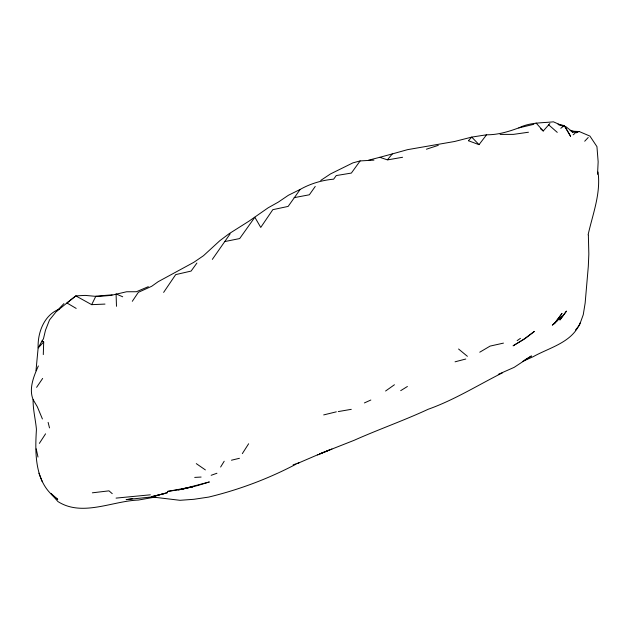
<?xml version="1.0" encoding="UTF-8"?>
<svg xmlns="http://www.w3.org/2000/svg" width="630" height="630" viewBox="0 0 630 630"><rect width="100%" height="100%" fill="white"/><g stroke="black" fill="none" stroke-linecap="round" stroke-linejoin="round"><path stroke-width="0.94" d="M43.289 354.603L43.698 341.948L42.021 341.011L38.139 347.965L35.981 370.763M38.375 365.928C33.807 376.149 28.626 388.576 33.091 399.57C32.925 409.461 35.469 419.163 36.398 428.975L36.39 430.18C34.894 454.419 34.792 484.446 57.747 499.354L51.376 493.778M597.539 174.321L598.153 161.808L596.941 146.632L589.932 136.096L579.041 131.457L576.245 132.828M588.105 234.825C592.68 214.176 600.988 193.654 598.035 172.037M42.021 341.011L43.454 338.806L45.486 330.207L49.518 319.945L56.338 311.511L75.828 295.887L91.665 304.66L95.886 296.155L112.116 294.84M580.096 322.946C572.135 342.547 549.888 347.366 533.185 356.69L522.365 361.525M220.618 467.035L224.193 461.231M242.33 453.624L248.637 443.764M39.351 443.386L45.573 433.826M163.627 292.399L175.699 274.609L191.103 271.073L196.899 263.049M212.334 259.387L230.123 233.864M132.3 301.305L138.364 292.32L151.704 286.28L158.185 281.681L193.835 262.316L203.466 255.725L219.862 240.676L229.021 233.777L249.055 221.122L268.12 207.821L278.358 202.08L288.359 195.292L300.195 189.417C310.464 183.637 321.93 180.196 333.656 179.172L336.247 175.565L351.359 173.077L360.139 160.926L373.944 160.122M36.611 387.34L42.651 378.425M299.518 189.717L300.195 189.417L288.138 206.412L272.814 209.672L260.749 227.422L254.843 217.24L239.676 238.565L224.398 241.636M315.236 186.441L309.354 194.788L294.139 197.655M468.578 140.789L479.02 144.656L486.573 134.781C497.653 134.93 508.323 131.733 518.616 127.937L533.823 124.323M468.397 140.75L471.744 137.104L486.573 134.781M540.453 128.685L543.233 130.993L549.888 123.511M575.466 330.049L579.474 325.151L583.254 314.716L585.152 303.054L588.31 266.372L588.837 254.071L588.365 235.163M479.02 144.656L471.744 137.104L454.632 141.482L407.476 149.672L392.277 153.933L387.395 159.855L379.795 157.303L368.526 160.201M43.698 341.948L38.139 347.965C37.501 332.734 44.092 314.89 59.322 309.125M588.223 137.498L584.703 141.23M56.338 311.511L63.937 303.589M560.802 128.276L564.354 125.622L570.591 136.293L564.354 125.622L558.007 124.204M557.282 320.67L552.313 325.167L562.259 316.173L559.416 318.741M66.843 302.998L75.828 295.887L85.207 295.399L97.485 296.517L110.848 295.423L126.598 291.761L136.395 291.737L148.326 286.666M573.166 134.796L575.033 133.316M385.584 391.017L394.435 384.749M517.128 340.649L520.443 338.341M320.717 180.432L330.49 173.943L352.934 162.863L360.139 160.926M400.704 390.655L407.405 386.489M524.798 359.927L531.429 355.958L514.119 367.377L498.283 374.37M479.745 352.209L490.101 346.098L503.457 343.114M502.622 372.739C477.91 385.143 454.348 399.971 428.164 409.272C403.83 420.564 378.559 429.408 354.076 440.331L319.678 453.899L331.916 449.025M296.037 464.184C268.404 478.737 239.053 489.746 208.703 497.078L193.938 499.291L179.983 500.307L154.633 497.275M364.4 402.924L370.842 400.026M317.819 454.726L297.88 463.294M317.599 454.962L329.435 450.001M211.152 475.303L216.941 473.248M293.1 464.861L299.14 462.727M518.797 127.953C529.602 122.314 541.879 123.047 553.439 121.826L563.141 126.118L558.739 124.811M426.416 149.208L438.299 145.341M151.31 496.999L167.541 492.628L151.31 496.999L126.118 499.629L132.741 498.637M379.795 157.303L392.277 153.933M455.057 361.809L465.783 359.021M164.272 493.668L152.657 496.306M323.694 414.91L336.318 411.839M231.462 460.207L239.439 458.301M182.353 489.037L209.373 481.958L197.466 485.596L182.015 489.282L167.462 491.447L193.016 486.73L178.266 489.951M153.925 497.298L138.442 500.039C112.266 501.023 82.254 517.057 57.984 501.598L51.211 493.959M387.686 159.878L402.578 157.264M338.271 411.579L351.288 409.327M528.468 132.229L513.458 134.371L500.086 134.411M92.35 492.817L108.998 490.849L112.25 493.668M116.07 498.109L150.349 494.81M564.622 126.52L565.551 126.441L573.04 132.237L571.371 131.536M575.182 131.764L578.883 131.52L571.071 131.119M194.709 477.406L201.104 477.052M91.665 304.66L104.989 304.085M152.964 496.802L155.815 496.826M572.67 131.867L577.324 132.52L570.071 130.394M122.7 296.785L116.078 293.903L116.487 306.314M67.237 303.148L76.191 308.416M196.284 463.625L205.388 469.917M458.561 349.004L467.389 356.312M548.541 124.716L557.266 132.379M536.091 123.007L543.233 130.993M33.091 399.57L37.304 406.728L42.415 418.974M38.918 473.209L42.273 481.714M48.116 422.368L49.51 427.912M36.209 448.859L37.981 457.065M566.394 311.196L559.976 319.89L566.394 311.196M555.542 322.064L554.242 323.82L562.039 313.425L555.542 322.064M534.405 331.396L525.365 338.365L513.08 345.815L523.317 339.633L534.405 331.396"/></g></svg>
